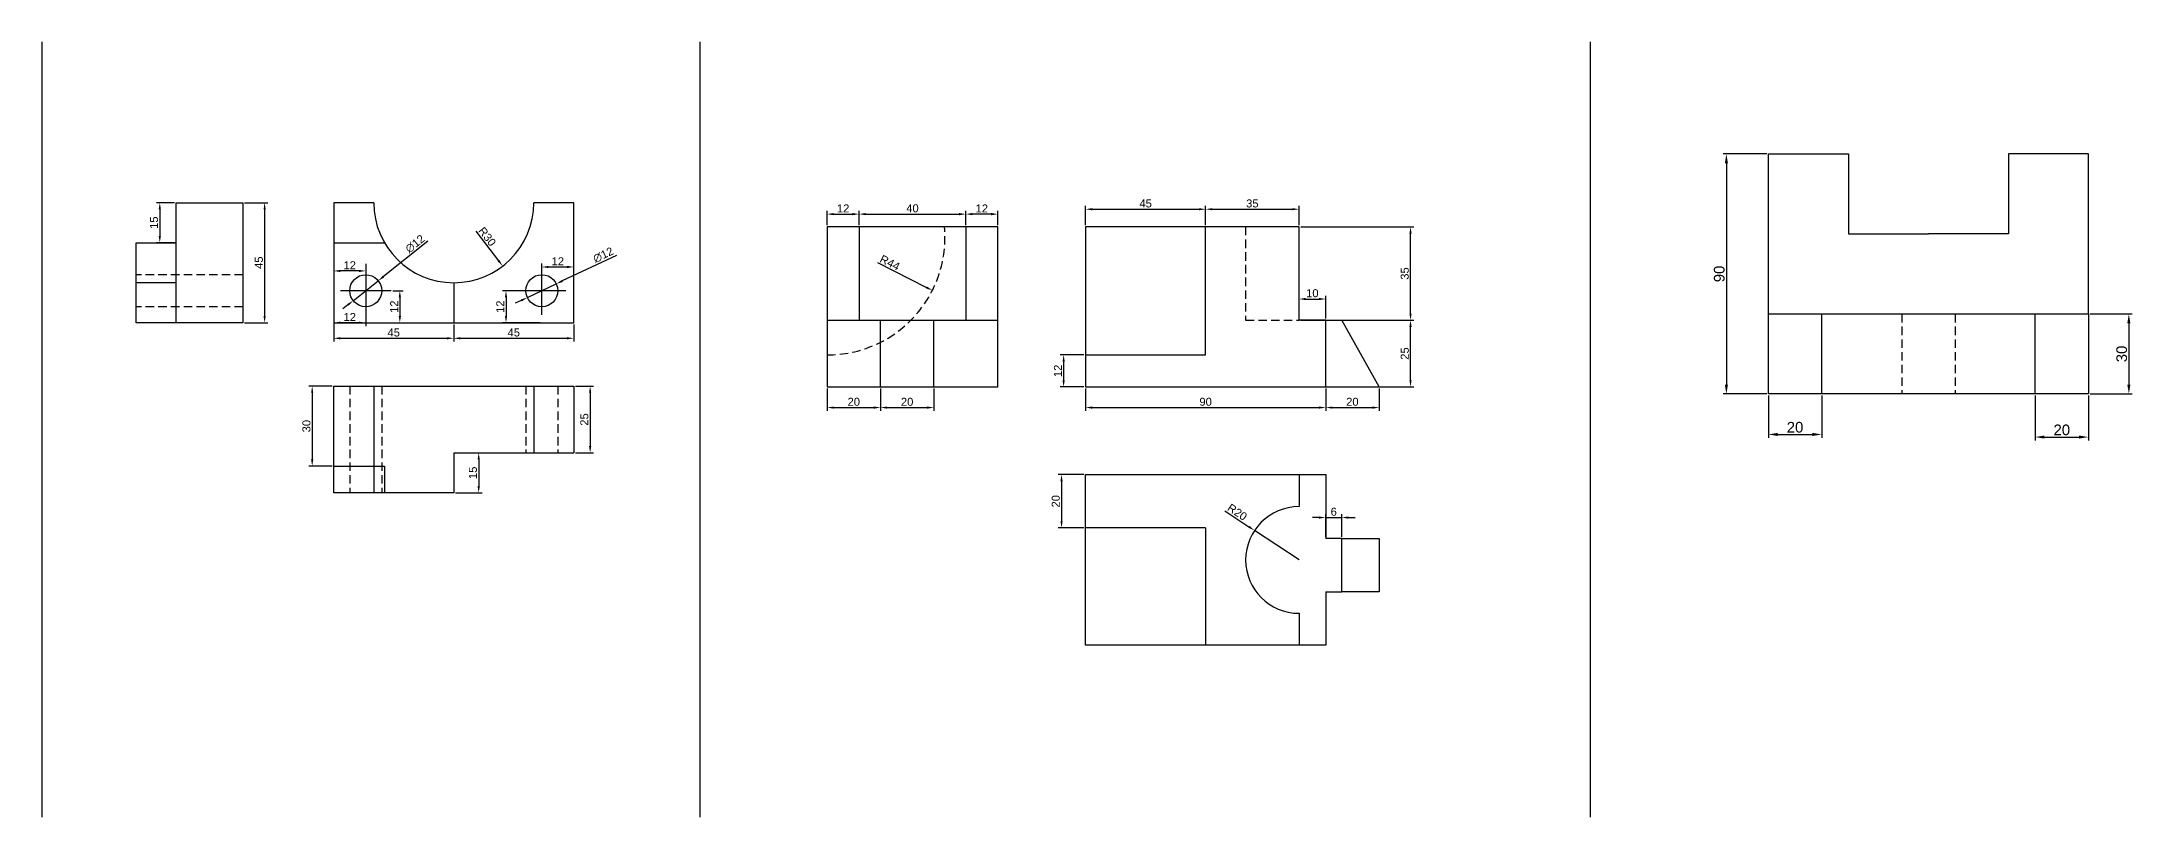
# Model space of a CAD drawing. Header units: millimetres. Extents: x 0 to 8460, y 0 to 1619.
# Drawn here: x 4256 to 5039, y 1328 to 1619 of the extents above; entities that cross this region are included whole.
import ezdxf

# ---------------------------------------------------------------- set-up
doc = ezdxf.new("R2010")
doc.units = ezdxf.units.MM
doc.linetypes.add('HIDDEN2', pattern=[4.7625, 3.175, -1.5875])
doc.styles.get("Standard").update_dxf_attribs({"font": 'arial.ttf'})
doc.dimstyles.new('Copy of ISO-25 2', dxfattribs={"dimtxt": 3, "dimasz": 2.5, "dimexe": 1.25, "dimexo": 0.625, "dimtad": 1, "dimtxsty": 'Standard', "dimcen": 2.5, "dimadec": 0, "dimazin": 0, "dimtfac": 1, "dimtmove": 0, "dimatfit": 3, "dimfxl": 1, "dimarcsym": 0})
doc.dimstyles.new('Copy of ISO-25 4', dxfattribs={"dimtxt": 4, "dimasz": 3.5, "dimexe": 1.25, "dimexo": 0.625, "dimtad": 1, "dimtxsty": 'Standard', "dimcen": 2.5, "dimadec": 0, "dimazin": 0, "dimtfac": 1, "dimtmove": 0, "dimatfit": 3, "dimfxl": 1, "dimarcsym": 0})

# ---------------------------------------------------------------- blocks, each defined once
blk = doc.blocks.new('*D76')
at = {"color": 0, "lineweight": -2, "transparency": 16777216}
for p, q in [((4365.29, 1513.1), (4365.29, 1506.64)), ((4410.29, 1513.1), (4410.29, 1506.64)), ((4367.79, 1507.89), (4407.79, 1507.89))]:
    blk.add_line(p, q, dxfattribs=at)
at = {"color": 0, "transparency": 16777216}
for points in [[(4367.79, 1508.31), (4367.79, 1507.48), (4365.29, 1507.89)], [(4407.79, 1508.31), (4407.79, 1507.48), (4410.29, 1507.89)]]:
    blk.add_solid(points, dxfattribs=at)
at = {"layer": 'Defpoints', "color": 0, "transparency": 16777216}
for p in [(4365.29, 1513.73), (4410.29, 1513.73), (4410.29, 1507.89)]:
    blk.add_point(p, dxfattribs=at)
at = {"color": 0, "transparency": 16777216, "insert": (4387.79, 1510.04), "char_height": 3, "attachment_point": 5}
blk.add_mtext('45', dxfattribs=at)
blk = doc.blocks.new('*D77')
at = {"color": 0, "lineweight": -2, "transparency": 16777216}
for p, q in [((4410.29, 1513.1), (4410.29, 1506.64)), ((4455.29, 1513.1), (4455.29, 1506.64)), ((4412.79, 1507.89), (4452.79, 1507.89))]:
    blk.add_line(p, q, dxfattribs=at)
at = {"color": 0, "transparency": 16777216}
for points in [[(4412.79, 1508.31), (4412.79, 1507.48), (4410.29, 1507.89)], [(4452.79, 1508.31), (4452.79, 1507.48), (4455.29, 1507.89)]]:
    blk.add_solid(points, dxfattribs=at)
at = {"layer": 'Defpoints', "color": 0, "transparency": 16777216}
for p in [(4410.29, 1513.73), (4455.29, 1513.73), (4455.29, 1507.89)]:
    blk.add_point(p, dxfattribs=at)
at = {"color": 0, "transparency": 16777216, "insert": (4432.79, 1510.04), "char_height": 3, "attachment_point": 5}
blk.add_mtext('45', dxfattribs=at)
blk = doc.blocks.new('*D78')
at = {"color": 0, "lineweight": -2, "transparency": 16777216}
for p, q in [((4443.29, 1520.35), (4443.29, 1535.87)), ((4455.29, 1520.35), (4455.29, 1535.87)), ((4445.79, 1534.62), (4452.79, 1534.62))]:
    blk.add_line(p, q, dxfattribs=at)
at = {"color": 0, "transparency": 16777216}
for points in [[(4445.79, 1535.04), (4445.79, 1534.21), (4443.29, 1534.62)], [(4452.79, 1535.04), (4452.79, 1534.21), (4455.29, 1534.62)]]:
    blk.add_solid(points, dxfattribs=at)
at = {"layer": 'Defpoints', "color": 0, "transparency": 16777216}
for p in [(4455.29, 1534.62), (4443.29, 1519.73), (4455.29, 1519.73)]:
    blk.add_point(p, dxfattribs=at)
at = {"color": 0, "transparency": 16777216, "insert": (4449.29, 1536.76), "char_height": 3, "attachment_point": 5}
blk.add_mtext('12', dxfattribs=at)
blk = doc.blocks.new('*D79')
at = {"color": 0, "lineweight": -2, "transparency": 16777216}
for p, q in [((4442.66, 1525.73), (4428.62, 1525.73)), ((4429.87, 1523.23), (4429.87, 1516.23)), ((4442.66, 1513.73), (4428.62, 1513.73))]:
    blk.add_line(p, q, dxfattribs=at)
at = {"color": 0, "transparency": 16777216}
for points in [[(4429.46, 1523.23), (4430.29, 1523.23), (4429.87, 1525.73)], [(4429.46, 1516.23), (4430.29, 1516.23), (4429.87, 1513.73)]]:
    blk.add_solid(points, dxfattribs=at)
at = {"layer": 'Defpoints', "color": 0, "transparency": 16777216}
for p in [(4443.29, 1525.73), (4429.87, 1513.73), (4443.29, 1513.73)]:
    blk.add_point(p, dxfattribs=at)
at = {"color": 0, "transparency": 16777216, "insert": (4427.74, 1519.73), "char_height": 3, "attachment_point": 5, "rotation": 90}
blk.add_mtext('12', dxfattribs=at)
blk = doc.blocks.new('*D80')
at = {"color": 0, "lineweight": -2, "transparency": 16777216}
for p, q in [((4331.9, 1558.73), (4340.64, 1558.73)), ((4339.39, 1556.23), (4339.39, 1516.23)), ((4331.9, 1513.73), (4340.64, 1513.73))]:
    blk.add_line(p, q, dxfattribs=at)
at = {"color": 0, "transparency": 16777216}
for points in [[(4338.98, 1556.23), (4339.81, 1556.23), (4339.39, 1558.73)], [(4338.98, 1516.23), (4339.81, 1516.23), (4339.39, 1513.73)]]:
    blk.add_solid(points, dxfattribs=at)
at = {"layer": 'Defpoints', "color": 0, "transparency": 16777216}
for p in [(4331.28, 1558.73), (4331.28, 1513.73), (4339.39, 1513.73)]:
    blk.add_point(p, dxfattribs=at)
at = {"color": 0, "transparency": 16777216, "insert": (4337.24, 1536.23), "char_height": 3, "attachment_point": 5, "rotation": 90}
blk.add_mtext('45', dxfattribs=at)
blk = doc.blocks.new('*D81')
at = {"color": 0, "lineweight": -2, "transparency": 16777216}
for p, q in [((4305.65, 1558.73), (4298.85, 1558.73)), ((4300.1, 1556.23), (4300.1, 1546.23)), ((4305.65, 1543.73), (4298.85, 1543.73))]:
    blk.add_line(p, q, dxfattribs=at)
at = {"color": 0, "transparency": 16777216}
for points in [[(4299.68, 1556.23), (4300.51, 1556.23), (4300.1, 1558.73)], [(4299.68, 1546.23), (4300.51, 1546.23), (4300.1, 1543.73)]]:
    blk.add_solid(points, dxfattribs=at)
at = {"layer": 'Defpoints', "color": 0, "transparency": 16777216}
for p in [(4306.28, 1558.73), (4300.1, 1543.73), (4306.28, 1543.73)]:
    blk.add_point(p, dxfattribs=at)
at = {"color": 0, "transparency": 16777216, "insert": (4297.94, 1551.23), "char_height": 3, "attachment_point": 5, "rotation": 90}
blk.add_mtext('15', dxfattribs=at)
blk = doc.blocks.new('*D82')
at = {"color": 0, "lineweight": -2, "transparency": 16777216}
for p, q in [((4364.66, 1489.94), (4355.98, 1489.94)), ((4357.23, 1487.44), (4357.23, 1462.44)), ((4364.66, 1459.94), (4355.98, 1459.94))]:
    blk.add_line(p, q, dxfattribs=at)
at = {"color": 0, "transparency": 16777216}
for points in [[(4356.81, 1487.44), (4357.64, 1487.44), (4357.23, 1489.94)], [(4356.81, 1462.44), (4357.64, 1462.44), (4357.23, 1459.94)]]:
    blk.add_solid(points, dxfattribs=at)
at = {"layer": 'Defpoints', "color": 0, "transparency": 16777216}
for p in [(4365.29, 1489.94), (4357.23, 1459.94), (4365.29, 1459.94)]:
    blk.add_point(p, dxfattribs=at)
at = {"color": 0, "transparency": 16777216, "insert": (4355.07, 1474.94), "char_height": 3, "attachment_point": 5, "rotation": 90}
blk.add_mtext('30', dxfattribs=at)
blk = doc.blocks.new('*D83')
at = {"color": 0, "lineweight": -2, "transparency": 16777216}
for p, q in [((4455.91, 1489.94), (4462.66, 1489.94)), ((4461.41, 1487.44), (4461.41, 1467.44)), ((4455.91, 1464.94), (4462.66, 1464.94))]:
    blk.add_line(p, q, dxfattribs=at)
at = {"color": 0, "transparency": 16777216}
for points in [[(4460.99, 1487.44), (4461.82, 1487.44), (4461.41, 1489.94)], [(4460.99, 1467.44), (4461.82, 1467.44), (4461.41, 1464.94)]]:
    blk.add_solid(points, dxfattribs=at)
at = {"layer": 'Defpoints', "color": 0, "transparency": 16777216}
for p in [(4455.29, 1489.94), (4455.29, 1464.94), (4461.41, 1464.94)]:
    blk.add_point(p, dxfattribs=at)
at = {"color": 0, "transparency": 16777216, "insert": (4459.25, 1477.44), "char_height": 3, "attachment_point": 5, "rotation": 90}
blk.add_mtext('25', dxfattribs=at)
blk = doc.blocks.new('*D84')
at = {"color": 0, "lineweight": -2, "transparency": 16777216}
for p, q in [((4410.91, 1464.94), (4420.89, 1464.94)), ((4419.64, 1462.44), (4419.64, 1452.44)), ((4410.91, 1449.94), (4420.89, 1449.94))]:
    blk.add_line(p, q, dxfattribs=at)
at = {"color": 0, "transparency": 16777216}
for points in [[(4419.22, 1462.44), (4420.05, 1462.44), (4419.64, 1464.94)], [(4419.22, 1452.44), (4420.05, 1452.44), (4419.64, 1449.94)]]:
    blk.add_solid(points, dxfattribs=at)
at = {"layer": 'Defpoints', "color": 0, "transparency": 16777216}
for p in [(4410.29, 1464.94), (4410.29, 1449.94), (4419.64, 1449.94)]:
    blk.add_point(p, dxfattribs=at)
at = {"color": 0, "transparency": 16777216, "insert": (4417.48, 1457.44), "char_height": 3, "attachment_point": 5, "rotation": 90}
blk.add_mtext('15', dxfattribs=at)
blk = doc.blocks.new('*D85')
at = {"color": 0, "lineweight": -2, "transparency": 16777216}
blk.add_line((4418.55, 1548.02), (4427.09, 1536.96), dxfattribs=at)
at = {"color": 0, "transparency": 16777216}
blk.add_solid([(4427.42, 1537.21), (4426.76, 1536.7), (4428.62, 1534.98)], dxfattribs=at)
at = {"layer": 'Defpoints', "color": 0, "transparency": 16777216}
for p in [(4410.29, 1558.73), (4428.62, 1534.98)]:
    blk.add_point(p, dxfattribs=at)
at = {"color": 0, "transparency": 16777216, "insert": (4422.83, 1546.01), "char_height": 3, "attachment_point": 5, "rotation": 307.66181}
blk.add_mtext('R30', dxfattribs=at)
blk = doc.blocks.new('*D86')
at = {"color": 0, "lineweight": -2, "transparency": 16777216}
for p, q in [((4387.49, 1525.73), (4391.33, 1525.73)), ((4390.08, 1523.23), (4390.08, 1516.23)), ((4387.49, 1513.73), (4391.33, 1513.73))]:
    blk.add_line(p, q, dxfattribs=at)
at = {"color": 0, "transparency": 16777216}
for points in [[(4389.66, 1523.23), (4390.5, 1523.23), (4390.08, 1525.73)], [(4389.66, 1516.23), (4390.5, 1516.23), (4390.08, 1513.73)]]:
    blk.add_solid(points, dxfattribs=at)
at = {"layer": 'Defpoints', "color": 0, "transparency": 16777216}
for p in [(4386.86, 1525.73), (4386.86, 1513.73), (4390.08, 1513.73)]:
    blk.add_point(p, dxfattribs=at)
at = {"color": 0, "transparency": 16777216, "insert": (4387.95, 1519.73), "char_height": 3, "attachment_point": 5, "rotation": 90}
blk.add_mtext('12', dxfattribs=at)
blk = doc.blocks.new('*D87')
at = {"color": 0, "lineweight": -2, "transparency": 16777216}
for p, q in [((4365.29, 1535.16), (4365.29, 1512.48)), ((4377.29, 1535.16), (4377.29, 1512.48)), ((4374.79, 1513.73), (4367.79, 1513.73))]:
    blk.add_line(p, q, dxfattribs=at)
at = {"color": 0, "transparency": 16777216}
for points in [[(4367.79, 1514.14), (4367.79, 1513.31), (4365.29, 1513.73)], [(4374.79, 1514.14), (4374.79, 1513.31), (4377.29, 1513.73)]]:
    blk.add_solid(points, dxfattribs=at)
at = {"layer": 'Defpoints', "color": 0, "transparency": 16777216}
for p in [(4365.29, 1535.79), (4377.29, 1535.79), (4365.29, 1513.73)]:
    blk.add_point(p, dxfattribs=at)
at = {"color": 0, "transparency": 16777216, "insert": (4371.29, 1515.86), "char_height": 3, "attachment_point": 5}
blk.add_mtext('12', dxfattribs=at)
blk = doc.blocks.new('*D88')
at = {"color": 0, "lineweight": -2, "transparency": 16777216}
for p, q in [((4365.29, 1535.16), (4365.29, 1531.89)), ((4374.79, 1533.14), (4367.79, 1533.14)), ((4377.29, 1535.16), (4377.29, 1531.89))]:
    blk.add_line(p, q, dxfattribs=at)
at = {"color": 0, "transparency": 16777216}
for points in [[(4367.79, 1533.56), (4367.79, 1532.72), (4365.29, 1533.14)], [(4374.79, 1533.56), (4374.79, 1532.72), (4377.29, 1533.14)]]:
    blk.add_solid(points, dxfattribs=at)
at = {"layer": 'Defpoints', "color": 0, "transparency": 16777216}
for p in [(4365.29, 1535.79), (4365.29, 1533.14), (4377.29, 1535.79)]:
    blk.add_point(p, dxfattribs=at)
at = {"color": 0, "transparency": 16777216, "insert": (4371.29, 1535.27), "char_height": 3, "attachment_point": 5}
blk.add_mtext('12', dxfattribs=at)
blk = doc.blocks.new('*D89')
at = {"color": 0, "lineweight": -2, "transparency": 16777216}
for p, q in [((4471.25, 1538.99), (4450.97, 1529.37)), ((4437.87, 1523.15), (4448.71, 1528.3)), ((4435.61, 1522.08), (4433.35, 1521.01))]:
    blk.add_line(p, q, dxfattribs=at)
at = {"color": 0, "transparency": 16777216}
for points in [[(4450.79, 1529.75), (4451.15, 1528.99), (4448.71, 1528.3)], [(4435.43, 1522.46), (4435.79, 1521.71), (4437.87, 1523.15)]]:
    blk.add_solid(points, dxfattribs=at)
at = {"layer": 'Defpoints', "color": 0, "transparency": 16777216}
for p in [(4448.71, 1528.3), (4437.87, 1523.15)]:
    blk.add_point(p, dxfattribs=at)
at = {"color": 0, "transparency": 16777216, "insert": (4466.32, 1539.13), "char_height": 3, "attachment_point": 5, "rotation": 25.37707}
blk.add_mtext('∅12', dxfattribs=at)
blk = doc.blocks.new('*D90')
at = {"color": 0, "lineweight": -2, "transparency": 16777216}
for p, q in [((4400.62, 1544.29), (4383.94, 1531.02)), ((4372.59, 1521.99), (4381.98, 1529.46)), ((4370.64, 1520.43), (4368.68, 1518.88))]:
    blk.add_line(p, q, dxfattribs=at)
at = {"color": 0, "transparency": 16777216}
for points in [[(4383.68, 1531.34), (4384.2, 1530.69), (4381.98, 1529.46)], [(4370.38, 1520.76), (4370.9, 1520.11), (4372.59, 1521.99)]]:
    blk.add_solid(points, dxfattribs=at)
at = {"layer": 'Defpoints', "color": 0, "transparency": 16777216}
for p in [(4381.98, 1529.46), (4372.59, 1521.99)]:
    blk.add_point(p, dxfattribs=at)
at = {"color": 0, "transparency": 16777216, "insert": (4395.78, 1543.31), "char_height": 3, "attachment_point": 5, "rotation": 38.51189}
blk.add_mtext('∅12', dxfattribs=at)
blk = doc.blocks.new('*D91')
at = {"color": 0, "lineweight": -2, "transparency": 16777216}
for p, q in [((4646.5, 1501.67), (4637.64, 1501.67)), ((4638.89, 1499.17), (4638.89, 1492.17)), ((4646.5, 1489.67), (4637.64, 1489.67))]:
    blk.add_line(p, q, dxfattribs=at)
at = {"color": 0, "transparency": 16777216}
for points in [[(4638.47, 1499.17), (4639.31, 1499.17), (4638.89, 1501.67)], [(4638.47, 1492.17), (4639.31, 1492.17), (4638.89, 1489.67)]]:
    blk.add_solid(points, dxfattribs=at)
at = {"layer": 'Defpoints', "color": 0, "transparency": 16777216}
for p in [(4647.13, 1501.67), (4638.89, 1489.67), (4647.13, 1489.67)]:
    blk.add_point(p, dxfattribs=at)
at = {"color": 0, "transparency": 16777216, "insert": (4636.76, 1495.67), "char_height": 3, "attachment_point": 5, "rotation": 90}
blk.add_mtext('12', dxfattribs=at)
blk = doc.blocks.new('*D92')
at = {"color": 0, "lineweight": -2, "transparency": 16777216}
for p, q in [((4602.23, 1550.3), (4602.23, 1555.7)), ((4611.73, 1554.45), (4604.73, 1554.45)), ((4614.23, 1550.3), (4614.23, 1555.7))]:
    blk.add_line(p, q, dxfattribs=at)
at = {"color": 0, "transparency": 16777216}
for points in [[(4604.73, 1554.87), (4604.73, 1554.03), (4602.23, 1554.45)], [(4611.73, 1554.87), (4611.73, 1554.03), (4614.23, 1554.45)]]:
    blk.add_solid(points, dxfattribs=at)
at = {"layer": 'Defpoints', "color": 0, "transparency": 16777216}
for p in [(4602.23, 1554.45), (4602.23, 1549.67), (4614.23, 1549.67)]:
    blk.add_point(p, dxfattribs=at)
at = {"color": 0, "transparency": 16777216, "insert": (4608.23, 1556.58), "char_height": 3, "attachment_point": 5}
blk.add_mtext('12', dxfattribs=at)
blk = doc.blocks.new('*D93')
at = {"color": 0, "lineweight": -2, "transparency": 16777216}
for p, q in [((4550.23, 1550.3), (4550.23, 1555.7)), ((4552.73, 1554.45), (4559.73, 1554.45)), ((4562.23, 1550.3), (4562.23, 1555.7))]:
    blk.add_line(p, q, dxfattribs=at)
at = {"color": 0, "transparency": 16777216}
for points in [[(4552.73, 1554.87), (4552.73, 1554.03), (4550.23, 1554.45)], [(4559.73, 1554.87), (4559.73, 1554.03), (4562.23, 1554.45)]]:
    blk.add_solid(points, dxfattribs=at)
at = {"layer": 'Defpoints', "color": 0, "transparency": 16777216}
for p in [(4562.23, 1554.45), (4550.23, 1549.67), (4562.23, 1549.67)]:
    blk.add_point(p, dxfattribs=at)
at = {"color": 0, "transparency": 16777216, "insert": (4556.23, 1556.58), "char_height": 3, "attachment_point": 5}
blk.add_mtext('12', dxfattribs=at)
blk = doc.blocks.new('*D94')
at = {"color": 0, "lineweight": -2, "transparency": 16777216}
for p, q in [((4562.23, 1550.3), (4562.23, 1555.7)), ((4564.73, 1554.45), (4599.73, 1554.45)), ((4602.23, 1550.3), (4602.23, 1555.7))]:
    blk.add_line(p, q, dxfattribs=at)
at = {"color": 0, "transparency": 16777216}
for points in [[(4564.73, 1554.87), (4564.73, 1554.03), (4562.23, 1554.45)], [(4599.73, 1554.87), (4599.73, 1554.03), (4602.23, 1554.45)]]:
    blk.add_solid(points, dxfattribs=at)
at = {"layer": 'Defpoints', "color": 0, "transparency": 16777216}
for p in [(4602.23, 1554.45), (4562.23, 1549.67), (4602.23, 1549.67)]:
    blk.add_point(p, dxfattribs=at)
at = {"color": 0, "transparency": 16777216, "insert": (4582.23, 1556.61), "char_height": 3, "attachment_point": 5}
blk.add_mtext('40', dxfattribs=at)
blk = doc.blocks.new('*D95')
at = {"color": 0, "lineweight": -2, "transparency": 16777216}
for p, q in [((4570.23, 1489.05), (4570.23, 1480.65)), ((4590.23, 1489.05), (4590.23, 1480.65)), ((4572.73, 1481.9), (4587.73, 1481.9))]:
    blk.add_line(p, q, dxfattribs=at)
at = {"color": 0, "transparency": 16777216}
for points in [[(4572.73, 1482.32), (4572.73, 1481.49), (4570.23, 1481.9)], [(4587.73, 1482.32), (4587.73, 1481.49), (4590.23, 1481.9)]]:
    blk.add_solid(points, dxfattribs=at)
at = {"layer": 'Defpoints', "color": 0, "transparency": 16777216}
for p in [(4570.23, 1489.67), (4590.23, 1489.67), (4590.23, 1481.9)]:
    blk.add_point(p, dxfattribs=at)
at = {"color": 0, "transparency": 16777216, "insert": (4580.23, 1484.06), "char_height": 3, "attachment_point": 5}
blk.add_mtext('20', dxfattribs=at)
blk = doc.blocks.new('*D96')
at = {"color": 0, "lineweight": -2, "transparency": 16777216}
for p, q in [((4550.23, 1489.05), (4550.23, 1480.65)), ((4570.23, 1489.05), (4570.23, 1480.65)), ((4552.73, 1481.9), (4567.73, 1481.9))]:
    blk.add_line(p, q, dxfattribs=at)
at = {"color": 0, "transparency": 16777216}
for points in [[(4552.73, 1482.32), (4552.73, 1481.49), (4550.23, 1481.9)], [(4567.73, 1482.32), (4567.73, 1481.49), (4570.23, 1481.9)]]:
    blk.add_solid(points, dxfattribs=at)
at = {"layer": 'Defpoints', "color": 0, "transparency": 16777216}
for p in [(4550.23, 1489.67), (4570.23, 1489.67), (4570.23, 1481.9)]:
    blk.add_point(p, dxfattribs=at)
at = {"color": 0, "transparency": 16777216, "insert": (4560.23, 1484.06), "char_height": 3, "attachment_point": 5}
blk.add_mtext('20', dxfattribs=at)
blk = doc.blocks.new('*D97')
at = {"color": 0, "lineweight": -2, "transparency": 16777216}
for p, q in [((4647.13, 1489.05), (4647.13, 1480.65)), ((4737.13, 1489.05), (4737.13, 1480.65)), ((4649.63, 1481.9), (4734.63, 1481.9))]:
    blk.add_line(p, q, dxfattribs=at)
at = {"color": 0, "transparency": 16777216}
for points in [[(4649.63, 1482.32), (4649.63, 1481.49), (4647.13, 1481.9)], [(4734.63, 1482.32), (4734.63, 1481.49), (4737.13, 1481.9)]]:
    blk.add_solid(points, dxfattribs=at)
at = {"layer": 'Defpoints', "color": 0, "transparency": 16777216}
for p in [(4647.13, 1489.67), (4737.13, 1489.67), (4737.13, 1481.9)]:
    blk.add_point(p, dxfattribs=at)
at = {"color": 0, "transparency": 16777216, "insert": (4692.13, 1484.06), "char_height": 3, "attachment_point": 5}
blk.add_mtext('90', dxfattribs=at)
blk = doc.blocks.new('*D98')
at = {"color": 0, "lineweight": -2, "transparency": 16777216}
for p, q in [((4737.13, 1489.05), (4737.13, 1480.65)), ((4757.13, 1489.05), (4757.13, 1480.65)), ((4739.63, 1481.9), (4754.63, 1481.9))]:
    blk.add_line(p, q, dxfattribs=at)
at = {"color": 0, "transparency": 16777216}
for points in [[(4739.63, 1482.32), (4739.63, 1481.49), (4737.13, 1481.9)], [(4754.63, 1482.32), (4754.63, 1481.49), (4757.13, 1481.9)]]:
    blk.add_solid(points, dxfattribs=at)
at = {"layer": 'Defpoints', "color": 0, "transparency": 16777216}
for p in [(4737.13, 1489.67), (4757.13, 1489.67), (4757.13, 1481.9)]:
    blk.add_point(p, dxfattribs=at)
at = {"color": 0, "transparency": 16777216, "insert": (4747.13, 1484.06), "char_height": 3, "attachment_point": 5}
blk.add_mtext('20', dxfattribs=at)
blk = doc.blocks.new('*D99')
at = {"color": 0, "lineweight": -2, "transparency": 16777216}
for p, q in [((4737.13, 1433.39), (4737.13, 1441.92)), ((4743.13, 1433.39), (4743.13, 1441.92)), ((4734.63, 1440.67), (4732.13, 1440.67)), ((4737.13, 1440.67), (4743.13, 1440.67)), ((4745.63, 1440.67), (4748.13, 1440.67))]:
    blk.add_line(p, q, dxfattribs=at)
at = {"color": 0, "transparency": 16777216}
for points in [[(4734.63, 1441.09), (4734.63, 1440.25), (4737.13, 1440.67)], [(4745.63, 1441.09), (4745.63, 1440.25), (4743.13, 1440.67)]]:
    blk.add_solid(points, dxfattribs=at)
at = {"layer": 'Defpoints', "color": 0, "transparency": 16777216}
for p in [(4743.13, 1440.67), (4737.13, 1432.77), (4743.13, 1432.77)]:
    blk.add_point(p, dxfattribs=at)
at = {"color": 0, "transparency": 16777216, "insert": (4740.13, 1442.83), "char_height": 3, "attachment_point": 5}
blk.add_mtext('6', dxfattribs=at)
blk = doc.blocks.new('*D100')
at = {"color": 0, "lineweight": -2, "transparency": 16777216}
for p, q in [((4699.28, 1443.22), (4708.37, 1437.2)), ((4727.13, 1424.77), (4710.46, 1435.82))]:
    blk.add_line(p, q, dxfattribs=at)
at = {"color": 0, "transparency": 16777216}
blk.add_solid([(4708.6, 1437.54), (4708.14, 1436.85), (4710.46, 1435.82)], dxfattribs=at)
at = {"layer": 'Defpoints', "color": 0, "transparency": 16777216}
for p in [(4710.46, 1435.82), (4727.13, 1424.77)]:
    blk.add_point(p, dxfattribs=at)
at = {"color": 0, "transparency": 16777216, "insert": (4703.97, 1442.7), "char_height": 3, "attachment_point": 5, "rotation": 326.4709}
blk.add_mtext('R20', dxfattribs=at)
blk = doc.blocks.new('*D101')
at = {"color": 0, "lineweight": -2, "transparency": 16777216}
for p, q in [((4646.5, 1456.77), (4636.86, 1456.77)), ((4638.11, 1454.27), (4638.11, 1439.27)), ((4646.5, 1436.77), (4636.86, 1436.77))]:
    blk.add_line(p, q, dxfattribs=at)
at = {"color": 0, "transparency": 16777216}
for points in [[(4637.69, 1454.27), (4638.52, 1454.27), (4638.11, 1456.77)], [(4637.69, 1439.27), (4638.52, 1439.27), (4638.11, 1436.77)]]:
    blk.add_solid(points, dxfattribs=at)
at = {"layer": 'Defpoints', "color": 0, "transparency": 16777216}
for p in [(4647.13, 1456.77), (4638.11, 1436.77), (4647.13, 1436.77)]:
    blk.add_point(p, dxfattribs=at)
at = {"color": 0, "transparency": 16777216, "insert": (4635.95, 1446.77), "char_height": 3, "attachment_point": 5, "rotation": 90}
blk.add_mtext('20', dxfattribs=at)
blk = doc.blocks.new('*D102')
at = {"color": 0, "lineweight": -2, "transparency": 16777216}
for p, q in [((4647.13, 1550.3), (4647.13, 1557.53)), ((4649.63, 1556.28), (4689.63, 1556.28)), ((4692.13, 1550.3), (4692.13, 1557.53))]:
    blk.add_line(p, q, dxfattribs=at)
at = {"color": 0, "transparency": 16777216}
for points in [[(4649.63, 1556.69), (4649.63, 1555.86), (4647.13, 1556.28)], [(4689.63, 1556.69), (4689.63, 1555.86), (4692.13, 1556.28)]]:
    blk.add_solid(points, dxfattribs=at)
at = {"layer": 'Defpoints', "color": 0, "transparency": 16777216}
for p in [(4692.13, 1556.28), (4647.13, 1549.67), (4692.13, 1549.67)]:
    blk.add_point(p, dxfattribs=at)
at = {"color": 0, "transparency": 16777216, "insert": (4669.63, 1558.43), "char_height": 3, "attachment_point": 5}
blk.add_mtext('45', dxfattribs=at)
blk = doc.blocks.new('*D103')
at = {"color": 0, "lineweight": -2, "transparency": 16777216}
for p, q in [((4692.13, 1550.3), (4692.13, 1557.53)), ((4694.63, 1556.28), (4724.63, 1556.28)), ((4727.13, 1550.3), (4727.13, 1557.53))]:
    blk.add_line(p, q, dxfattribs=at)
at = {"color": 0, "transparency": 16777216}
for points in [[(4694.63, 1556.69), (4694.63, 1555.86), (4692.13, 1556.28)], [(4724.63, 1556.69), (4724.63, 1555.86), (4727.13, 1556.28)]]:
    blk.add_solid(points, dxfattribs=at)
at = {"layer": 'Defpoints', "color": 0, "transparency": 16777216}
for p in [(4727.13, 1556.28), (4692.13, 1549.67), (4727.13, 1549.67)]:
    blk.add_point(p, dxfattribs=at)
at = {"color": 0, "transparency": 16777216, "insert": (4709.63, 1558.43), "char_height": 3, "attachment_point": 5}
blk.add_mtext('35', dxfattribs=at)
blk = doc.blocks.new('*D104')
at = {"color": 0, "lineweight": -2, "transparency": 16777216}
for p, q in [((4727.13, 1515.3), (4727.13, 1523.86)), ((4729.63, 1522.61), (4734.63, 1522.61)), ((4737.13, 1515.3), (4737.13, 1523.86))]:
    blk.add_line(p, q, dxfattribs=at)
at = {"color": 0, "transparency": 16777216}
for points in [[(4729.63, 1523.03), (4729.63, 1522.2), (4727.13, 1522.61)], [(4734.63, 1523.03), (4734.63, 1522.2), (4737.13, 1522.61)]]:
    blk.add_solid(points, dxfattribs=at)
at = {"layer": 'Defpoints', "color": 0, "transparency": 16777216}
for p in [(4737.13, 1522.61), (4727.13, 1514.67), (4737.13, 1514.67)]:
    blk.add_point(p, dxfattribs=at)
at = {"color": 0, "transparency": 16777216, "insert": (4732.13, 1524.77), "char_height": 3, "attachment_point": 5}
blk.add_mtext('10', dxfattribs=at)
blk = doc.blocks.new('*D105')
at = {"color": 0, "lineweight": -2, "transparency": 16777216}
blk.add_line((4569.07, 1536.25), (4587.46, 1526.97), dxfattribs=at)
at = {"color": 0, "transparency": 16777216}
blk.add_solid([(4587.65, 1527.34), (4587.27, 1526.6), (4589.69, 1525.84)], dxfattribs=at)
at = {"layer": 'Defpoints', "color": 0, "transparency": 16777216}
for p in [(4550.41, 1545.67), (4589.69, 1525.84)]:
    blk.add_point(p, dxfattribs=at)
at = {"color": 0, "transparency": 16777216, "insert": (4573.78, 1536.25), "char_height": 3, "attachment_point": 5, "rotation": 333.21321}
blk.add_mtext('R44', dxfattribs=at)
blk = doc.blocks.new('*D106')
at = {"color": 0, "lineweight": -2, "transparency": 16777216}
for p, q in [((4727.75, 1549.67), (4770.18, 1549.67)), ((4768.93, 1517.17), (4768.93, 1547.17)), ((4727.75, 1514.67), (4770.18, 1514.67))]:
    blk.add_line(p, q, dxfattribs=at)
at = {"color": 0, "transparency": 16777216}
for points in [[(4768.52, 1547.17), (4769.35, 1547.17), (4768.93, 1549.67)], [(4768.52, 1517.17), (4769.35, 1517.17), (4768.93, 1514.67)]]:
    blk.add_solid(points, dxfattribs=at)
at = {"layer": 'Defpoints', "color": 0, "transparency": 16777216}
for p in [(4727.13, 1549.67), (4768.93, 1549.67), (4727.13, 1514.67)]:
    blk.add_point(p, dxfattribs=at)
at = {"color": 0, "transparency": 16777216, "insert": (4766.77, 1532.17), "char_height": 3, "attachment_point": 5, "rotation": 90}
blk.add_mtext('35', dxfattribs=at)
blk = doc.blocks.new('*D107')
at = {"color": 0, "lineweight": -2, "transparency": 16777216}
for p, q in [((4737.75, 1514.67), (4770.18, 1514.67)), ((4768.93, 1492.17), (4768.93, 1512.17)), ((4737.75, 1489.67), (4770.18, 1489.67))]:
    blk.add_line(p, q, dxfattribs=at)
at = {"color": 0, "transparency": 16777216}
for points in [[(4768.52, 1512.17), (4769.35, 1512.17), (4768.93, 1514.67)], [(4768.52, 1492.17), (4769.35, 1492.17), (4768.93, 1489.67)]]:
    blk.add_solid(points, dxfattribs=at)
at = {"layer": 'Defpoints', "color": 0, "transparency": 16777216}
for p in [(4737.13, 1514.67), (4768.93, 1514.67), (4737.13, 1489.67)]:
    blk.add_point(p, dxfattribs=at)
at = {"color": 0, "transparency": 16777216, "insert": (4766.78, 1502.17), "char_height": 3, "attachment_point": 5, "rotation": 90}
blk.add_mtext('25', dxfattribs=at)
blk = doc.blocks.new('*D112')
at = {"color": 0, "lineweight": -2, "transparency": 16777216}
for p, q in [((5023.69, 1517.01), (5039.44, 1517.01)), ((5038.19, 1513.51), (5038.19, 1490.51)), ((5023.69, 1487.01), (5039.44, 1487.01))]:
    blk.add_line(p, q, dxfattribs=at)
at = {"color": 0, "transparency": 16777216}
for points in [[(5037.61, 1513.51), (5038.77, 1513.51), (5038.19, 1517.01)], [(5037.61, 1490.51), (5038.77, 1490.51), (5038.19, 1487.01)]]:
    blk.add_solid(points, dxfattribs=at)
at = {"layer": 'Defpoints', "color": 0, "transparency": 16777216}
for p in [(5023.06, 1517.01), (5023.06, 1487.01), (5038.19, 1487.01)]:
    blk.add_point(p, dxfattribs=at)
at = {"color": 0, "transparency": 16777216, "insert": (5035.52, 1502.01), "char_height": 4, "attachment_point": 5, "rotation": 90}
blk.add_mtext('30', dxfattribs=at)
blk = doc.blocks.new('*D116')
at = {"color": 0, "lineweight": -2, "transparency": 16777216}
for p, q in [((4902.44, 1577.01), (4886.08, 1577.01)), ((4887.33, 1573.51), (4887.33, 1490.51)), ((4902.44, 1487.01), (4886.08, 1487.01))]:
    blk.add_line(p, q, dxfattribs=at)
at = {"color": 0, "transparency": 16777216}
for points in [[(4886.74, 1573.51), (4887.91, 1573.51), (4887.33, 1577.01)], [(4886.74, 1490.51), (4887.91, 1490.51), (4887.33, 1487.01)]]:
    blk.add_solid(points, dxfattribs=at)
at = {"layer": 'Defpoints', "color": 0, "transparency": 16777216}
for p in [(4903.06, 1577.01), (4887.33, 1487.01), (4903.06, 1487.01)]:
    blk.add_point(p, dxfattribs=at)
at = {"color": 0, "transparency": 16777216, "insert": (4884.66, 1532.01), "char_height": 4, "attachment_point": 5, "rotation": 90}
blk.add_mtext('90', dxfattribs=at)
blk = doc.blocks.new('*D117')
at = {"color": 0, "lineweight": -2, "transparency": 16777216}
for p, q in [((4903.06, 1486.39), (4903.06, 1470.58)), ((4923.06, 1486.39), (4923.06, 1470.58)), ((4906.56, 1471.83), (4919.56, 1471.83))]:
    blk.add_line(p, q, dxfattribs=at)
at = {"color": 0, "transparency": 16777216}
for points in [[(4906.56, 1472.42), (4906.56, 1471.25), (4903.06, 1471.83)], [(4919.56, 1472.42), (4919.56, 1471.25), (4923.06, 1471.83)]]:
    blk.add_solid(points, dxfattribs=at)
at = {"layer": 'Defpoints', "color": 0, "transparency": 16777216}
for p in [(4903.06, 1487.01), (4923.06, 1487.01), (4923.06, 1471.83)]:
    blk.add_point(p, dxfattribs=at)
at = {"color": 0, "transparency": 16777216, "insert": (4913.06, 1474.5), "char_height": 4, "attachment_point": 5}
blk.add_mtext('20', dxfattribs=at)
blk = doc.blocks.new('*D118')
at = {"color": 0, "lineweight": -2, "transparency": 16777216}
for p, q in [((5003.06, 1486.39), (5003.06, 1469.6)), ((5023.06, 1486.39), (5023.06, 1469.6)), ((5006.56, 1470.85), (5019.56, 1470.85))]:
    blk.add_line(p, q, dxfattribs=at)
at = {"color": 0, "transparency": 16777216}
for points in [[(5006.56, 1471.43), (5006.56, 1470.27), (5003.06, 1470.85)], [(5019.56, 1471.43), (5019.56, 1470.27), (5023.06, 1470.85)]]:
    blk.add_solid(points, dxfattribs=at)
at = {"layer": 'Defpoints', "color": 0, "transparency": 16777216}
for p in [(5003.06, 1487.01), (5023.06, 1487.01), (5023.06, 1470.85)]:
    blk.add_point(p, dxfattribs=at)
at = {"color": 0, "transparency": 16777216, "insert": (5013.06, 1473.52), "char_height": 4, "attachment_point": 5}
blk.add_mtext('20', dxfattribs=at)

msp = doc.modelspace()

# ---------------------------------------------------------------- linework, layer by layer
for p, q in [((4255.869, 1619.069), (4255.869, 1328.3)), ((4502.499, 1619.069), (4502.499, 1328.3)), ((4836.319, 1619.069), (4836.319, 1328.3)), ((4306.279, 1558.726), (4331.279, 1558.726)), ((4306.279, 1513.726), (4306.279, 1558.726)), ((4331.279, 1558.726), (4331.279, 1513.726)), ((4365.288, 1558.726), (4365.288, 1513.726)), ((4380.288, 1558.726), (4365.288, 1558.726)), ((4455.288, 1558.726), (4440.288, 1558.726)), ((4455.288, 1513.726), (4455.288, 1558.726)), ((4291.279, 1513.726), (4291.279, 1543.726)), ((4291.279, 1543.726), (4306.279, 1543.726)), ((4365.288, 1543.726), (4384.307, 1543.726)), ((4614.229, 1549.672), (4602.229, 1549.672)), ((4306.279, 1528.726), (4291.279, 1528.726)), ((4377.288, 1535.788), (4377.288, 1516.644)), ((4410.288, 1528.726), (4410.288, 1513.726)), ((4443.288, 1516.644), (4443.288, 1535.788)), ((4386.862, 1525.726), (4367.868, 1525.726)), ((4452.287, 1525.726), (4433.293, 1525.726)), ((4331.279, 1513.726), (4291.279, 1513.726)), ((4365.288, 1513.726), (4455.288, 1513.726)), ((4737.128, 1514.672), (4727.128, 1514.672)), ((4737.128, 1514.672), (4743.128, 1514.672)), ((4365.288, 1489.944), (4455.288, 1489.944)), ((4365.288, 1449.944), (4365.288, 1489.944)), ((4380.288, 1489.944), (4380.288, 1449.944)), ((4440.288, 1489.944), (4440.288, 1464.944)), ((4455.288, 1489.944), (4455.288, 1464.944)), ((4737.128, 1489.672), (4757.128, 1489.672)), ((4365.288, 1459.944), (4384.307, 1459.944)), ((4384.307, 1459.944), (4384.307, 1449.944)), ((4410.288, 1464.944), (4410.288, 1449.944)), ((4410.288, 1464.944), (4440.288, 1464.944)), ((4440.288, 1464.944), (4455.288, 1464.944)), ((4410.288, 1449.944), (4365.288, 1449.944)), ((4737.128, 1412.768), (4743.128, 1412.768))]:
    msp.add_line(p, q)
at = {"lineweight": 30}
for p, q in [((4903.06, 1517.013), (4903.06, 1577.013)), ((4903.06, 1577.013), (4933.06, 1577.013)), ((4933.06, 1577.013), (4933.06, 1547.013)), ((5023.06, 1577.013), (4993.06, 1577.013)), ((4993.06, 1577.013), (4993.06, 1547.013)), ((5023.06, 1517.013), (5023.06, 1577.013)), ((4614.229, 1549.672), (4550.229, 1549.672)), ((4550.229, 1549.672), (4550.229, 1489.672)), ((4562.229, 1549.672), (4562.229, 1514.672)), ((4602.229, 1549.672), (4602.229, 1514.672)), ((4614.229, 1489.672), (4614.229, 1549.672)), ((4727.128, 1549.672), (4647.128, 1549.672)), ((4647.128, 1549.672), (4647.128, 1489.672)), ((4692.128, 1501.672), (4692.128, 1549.672)), ((4727.128, 1514.672), (4727.128, 1549.672)), ((4933.06, 1547.013), (4963.06, 1547.013)), ((4993.06, 1547.013), (4963.06, 1547.013)), ((4550.229, 1514.672), (4614.229, 1514.672)), ((4570.229, 1489.672), (4570.229, 1514.672)), ((4590.229, 1489.672), (4590.229, 1514.672)), ((4737.128, 1489.672), (4737.128, 1514.672)), ((4757.128, 1489.672), (4743.128, 1514.672)), ((4903.06, 1487.013), (4903.06, 1517.013)), ((4903.06, 1517.013), (5023.06, 1517.013)), ((4923.06, 1487.013), (4923.06, 1517.013)), ((5003.06, 1487.013), (5003.06, 1517.013)), ((5023.06, 1517.013), (5023.06, 1487.013)), ((4647.128, 1501.672), (4692.128, 1501.672)), ((4550.229, 1489.672), (4614.229, 1489.672)), ((4647.128, 1489.672), (4737.128, 1489.672)), ((5023.06, 1487.013), (4903.06, 1487.013)), ((4647.128, 1456.768), (4737.128, 1456.768)), ((4647.128, 1392.768), (4647.128, 1456.768)), ((4727.128, 1456.768), (4727.128, 1444.768)), ((4737.128, 1456.768), (4737.128, 1432.768)), ((4692.128, 1436.768), (4647.128, 1436.768)), ((4692.128, 1436.768), (4692.128, 1392.768)), ((4743.128, 1432.768), (4737.128, 1432.768)), ((4743.128, 1412.768), (4743.128, 1432.768)), ((4743.128, 1432.768), (4757.128, 1432.768)), ((4757.128, 1432.768), (4757.128, 1412.768)), ((4757.128, 1432.768), (4757.128, 1412.768)), ((4737.128, 1412.768), (4737.128, 1392.768)), ((4757.128, 1412.768), (4743.128, 1412.768)), ((4727.128, 1404.768), (4727.128, 1392.768)), ((4737.128, 1392.768), (4647.128, 1392.768))]:
    msp.add_line(p, q, dxfattribs=at)
at = {"linetype": 'HIDDEN2'}
for p, q in [((4707.128, 1549.672), (4707.128, 1514.672)), ((4331.279, 1531.726), (4291.279, 1531.726)), ((4331.279, 1519.726), (4291.279, 1519.726)), ((4707.128, 1514.672), (4727.128, 1514.672)), ((4953.06, 1517.013), (4953.06, 1487.013)), ((4973.06, 1517.013), (4973.06, 1487.013)), ((4371.288, 1489.944), (4371.288, 1449.944)), ((4383.288, 1489.944), (4383.288, 1449.944)), ((4437.288, 1489.944), (4437.288, 1464.944)), ((4449.288, 1489.944), (4449.288, 1464.944))]:
    msp.add_line(p, q, dxfattribs=at)
for centre in [(4377.288, 1525.726), (4443.288, 1525.726)]:
    msp.add_circle(centre, 6)
msp.add_arc((4410.288, 1558.726), 30, 180, 0)
msp.add_arc((4550.412, 1545.671), 44, 269.762704, 5.216402, dxfattribs=at)
at = {"lineweight": 30}
msp.add_arc((4727.128, 1424.768), 20, 90, 270, dxfattribs=at)

# ---------------------------------------------------------------- dimensions: what is measured, and where the dimension line sits
for base, p1, p2, dimstyle, picture, middle in [((4887.325, 1487.013), (4903.06, 1577.013), (4903.06, 1487.013), 'Copy of ISO-25 4', '*D116', (4884.658, 1532.013)), ((4300.098, 1543.726), (4306.279, 1558.726), (4306.279, 1543.726), 'Copy of ISO-25 2', '*D81', (4297.941, 1551.226)), ((4339.394, 1513.726), (4331.279, 1558.726), (4331.279, 1513.726), 'Copy of ISO-25 2', '*D80', (4337.243, 1536.226)), ((4768.932, 1549.672), (4727.128, 1514.672), (4727.128, 1549.672), 'Copy of ISO-25 2', '*D106', (4766.774, 1532.172)), ((4390.081, 1513.726), (4386.862, 1525.726), (4386.862, 1513.726), 'Copy of ISO-25 2', '*D86', (4387.95, 1519.726)), ((4429.872, 1513.726), (4443.288, 1525.726), (4443.288, 1513.726), 'Copy of ISO-25 2', '*D79', (4427.741, 1519.726)), ((4768.932, 1514.672), (4737.128, 1489.672), (4737.128, 1514.672), 'Copy of ISO-25 2', '*D107', (4766.775, 1502.172)), ((5038.191, 1487.013), (5023.06, 1517.013), (5023.06, 1487.013), 'Copy of ISO-25 4', '*D112', (5035.522, 1502.013)), ((4638.891, 1489.672), (4647.128, 1501.672), (4647.128, 1489.672), 'Copy of ISO-25 2', '*D91', (4636.76, 1495.672)), ((4357.225, 1459.944), (4365.288, 1489.944), (4365.288, 1459.944), 'Copy of ISO-25 2', '*D82', (4355.067, 1474.944)), ((4461.408, 1464.944), (4455.288, 1489.944), (4455.288, 1464.944), 'Copy of ISO-25 2', '*D83', (4459.251, 1477.444)), ((4419.635, 1449.944), (4410.288, 1464.944), (4410.288, 1449.944), 'Copy of ISO-25 2', '*D84', (4417.479, 1457.444)), ((4638.108, 1436.768), (4647.128, 1456.768), (4647.128, 1436.768), 'Copy of ISO-25 2', '*D101', (4635.951, 1446.768))]:
    dim = msp.add_linear_dim(base=base, p1=p1, p2=p2, angle=90, dimstyle=dimstyle)
    dim.commit()
    dim.dimension.update_dxf_attribs({"geometry": picture, "text_midpoint": middle})
for base, p1, p2, dimstyle, picture, middle in [((4692.128, 1556.276), (4647.128, 1549.672), (4692.128, 1549.672), 'Copy of ISO-25 2', '*D102', (4669.628, 1558.427)), ((4727.128, 1556.276), (4692.128, 1549.672), (4727.128, 1549.672), 'Copy of ISO-25 2', '*D103', (4709.628, 1558.434)), ((4562.229, 1554.449), (4550.229, 1549.672), (4562.229, 1549.672), 'Copy of ISO-25 2', '*D93', (4556.229, 1556.581)), ((4602.229, 1554.449), (4562.229, 1549.672), (4602.229, 1549.672), 'Copy of ISO-25 2', '*D94', (4582.229, 1556.606)), ((4602.229, 1554.449), (4614.229, 1549.672), (4602.229, 1549.672), 'Copy of ISO-25 2', '*D92', (4608.229, 1556.581)), ((4365.288, 1533.14), (4377.288, 1535.788), (4365.288, 1535.788), 'Copy of ISO-25 2', '*D88', (4371.288, 1535.271)), ((4455.288, 1534.625), (4443.288, 1519.726), (4455.288, 1519.726), 'Copy of ISO-25 2', '*D78', (4449.288, 1536.756)), ((4365.288, 1513.726), (4377.288, 1535.788), (4365.288, 1535.788), 'Copy of ISO-25 2', '*D87', (4371.288, 1515.857)), ((4737.128, 1522.612), (4727.128, 1514.672), (4737.128, 1514.672), 'Copy of ISO-25 2', '*D104', (4732.128, 1524.769)), ((4410.288, 1507.894), (4365.288, 1513.726), (4410.288, 1513.726), 'Copy of ISO-25 2', '*D76', (4387.788, 1510.045)), ((4455.288, 1507.894), (4410.288, 1513.726), (4455.288, 1513.726), 'Copy of ISO-25 2', '*D77', (4432.788, 1510.045)), ((4570.229, 1481.902), (4550.229, 1489.672), (4570.229, 1489.672), 'Copy of ISO-25 2', '*D96', (4560.229, 1484.059)), ((4590.229, 1481.902), (4570.229, 1489.672), (4590.229, 1489.672), 'Copy of ISO-25 2', '*D95', (4580.229, 1484.059)), ((4737.128, 1481.902), (4647.128, 1489.672), (4737.128, 1489.672), 'Copy of ISO-25 2', '*D97', (4692.128, 1484.059)), ((4757.128, 1481.902), (4737.128, 1489.672), (4757.128, 1489.672), 'Copy of ISO-25 2', '*D98', (4747.128, 1484.059)), ((4923.06, 1471.834), (4903.06, 1487.013), (4923.06, 1487.013), 'Copy of ISO-25 4', '*D117', (4913.06, 1474.501)), ((5023.06, 1470.849), (5003.06, 1487.013), (5023.06, 1487.013), 'Copy of ISO-25 4', '*D118', (5013.06, 1473.516)), ((4743.128, 1440.671), (4737.128, 1432.768), (4743.128, 1432.768), 'Copy of ISO-25 2', '*D99', (4740.128, 1442.828))]:
    dim = msp.add_linear_dim(base=base, p1=p1, p2=p2, dimstyle=dimstyle)
    dim.commit()
    dim.dimension.update_dxf_attribs({"geometry": picture, "text_midpoint": middle})
for center, mpoint, picture, middle in [((4410.288, 1558.726), (4428.618, 1534.977), '*D85', (4421.121, 1544.69)), ((4550.412, 1545.671), (4589.69, 1525.842), '*D105', (4572.826, 1534.355))]:
    dim = msp.add_radius_dim(center=center, mpoint=mpoint, dimstyle='Copy of ISO-25 2')
    dim.commit()
    dim.dimension.update_dxf_attribs({"geometry": picture, "text_midpoint": middle, "dimtype": 164})
for p1, p2, picture, middle in [((4372.593, 1521.99), (4381.983, 1529.462), '*D90', (4397.18, 1541.555)), ((4437.867, 1523.155), (4448.709, 1528.298), '*D89', (4467.278, 1537.106))]:
    dim = msp.add_diameter_dim_2p(p1=p1, p2=p2, dimstyle='Copy of ISO-25 2')
    dim.commit()
    dim.dimension.update_dxf_attribs({"geometry": picture, "text_midpoint": middle, "dimtype": 163})
dim = msp.add_radius_dim(center=(4727.128, 1424.768), mpoint=(4710.456, 1435.816), dimstyle='Copy of ISO-25 2')
dim.commit()
dim.dimension.update_dxf_attribs({"geometry": '*D100', "text_midpoint": (4703.974, 1442.697)})

doc.saveas('drawing.dxf')
